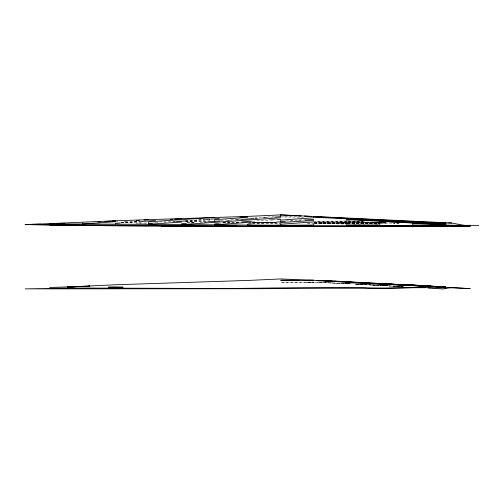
<?xml version="1.0" encoding="UTF-8"?>
<svg xmlns="http://www.w3.org/2000/svg" width="504" height="504" viewBox="0 0 504 504"><rect width="100%" height="100%" fill="white"/><g stroke="black" fill="none" stroke-linecap="round" stroke-linejoin="round"><path stroke-width="0.38" stroke-dasharray="2.52 1.89" d="M155.578 223.007L157.884 222.837M164.027 222.403L166.326 222.239M173.237 221.741L175.543 221.577M289.932 221.111L292.238 220.941M298.381 220.506L302.217 220.229M121.029 222.245L137.151 221.111M121.029 222.913L140.225 221.546M185.522 220.79L204.712 219.435M208.555 219.164L210.086 219.057M185.522 221.477L204.712 220.122M208.555 219.851L210.086 219.744M220.84 220.267L226.214 219.895M230.819 219.574L235.425 219.253M238.493 219.038L240.03 218.931M190.896 223.014L194.733 222.743M200.107 222.365L203.181 222.144M208.555 221.766L210.086 221.659M226.214 220.519L231.588 220.135M235.425 219.864L240.03 219.536M254.621 218.503L259.226 218.175M262.294 217.961L267.668 217.577M270.743 217.363L273.811 217.148M219.303 223.587L220.84 223.474M226.976 223.039L230.051 222.825M236.193 222.39L239.261 222.176M286.096 220.928L305.292 219.587M252.315 223.77L276.885 222.037M115.655 221.936L117.961 221.779M124.104 221.357L127.172 221.149M185.522 220.872L204.712 219.542M208.555 219.278L210.086 219.171M227.745 220.481L231.588 220.216M236.193 219.895L240.03 219.631M252.315 221.262L269.974 220.053M273.042 219.845L276.885 219.58M254.621 217.936L273.811 216.657M255.383 218.597L259.226 218.352M264.6 217.999L267.668 217.804M381.081 222.541L383.342 222.396M268.928 219.429L270.503 219.353M121.155 222.403L140.811 221.621M185.611 221.621L209.979 220.847M168.317 221.439L175.392 221.237M375.045 224.28L378.976 224.204M121.155 222.516L140.811 222.144M353.821 224.274L378.976 223.826M347.533 224.028L379.758 223.48M346.746 221.615L314.502 222.119M380.545 223.215L394.695 223.02M301.159 216.72L281.509 216.947L303.515 217.18M147.237 223.033L136.452 223.152L147.237 223.114M186.953 222.68L194.462 222.617M345.964 220.991L314.521 221.338L345.964 221.401M347.533 223.6L379.758 223.222M185.611 221.703L206.048 221.483M206.835 221.477L209.979 221.439M223.322 222.422L226.372 222.396M347.533 223.114L379.758 222.768M399.118 223.253L393.624 223.31L399.036 223.285M319.019 282.391L350.047 283.84L313.734 282.146L306.224 282.227L313.734 282.146L350.097 283.809M153.418 222.982L158.061 222.944M347.533 223.322L379.758 223.07M159.673 221.911L165.961 221.867M187.368 222.718L195.035 222.667M275.442 222.245L251.672 222.302L275.442 222.352M314.546 222.377L347.168 222.314M347.533 223.196L379.758 223.007M311.894 282.171L313.734 282.158L280.722 282.246L310.911 282.177M231.708 222.352L239.331 222.327M345.694 222.812L339.482 222.837L347.243 222.863M346.469 222.806L385.925 222.73M231.733 222.371L239.4 222.358M386.543 222.762L348.73 222.314M348.73 221.785L362.861 221.792L378.661 222.705L346.746 221.401M248.075 222.963L280.06 223.045M307.371 223.083L312.839 223.089M307.446 223.07L312.165 223.083M347.533 221.401L364.039 221.47M348.018 222.869L381.081 222.768L370.516 222.673M314.521 223.007L346.746 223.203M314.521 223.096L345.964 223.322M248.497 222.781L276.791 222.963M248.497 222.97L279.934 223.165M314.521 222.831L346.746 223.121M223.033 222.774L230.076 222.831M222.888 222.799L229.881 222.863M314.521 222.617L345.964 222.957M314.521 223.178L346.746 223.606M314.521 223.455L345.964 224.028M347.533 220.733L350.677 220.815M350.62 283.853L344.868 283.525L349.889 283.771M392.786 286.077L394.84 286.171M388.741 285.988L402.696 286.644M402.973 286.644L389.05 285.976M347.514 221.023L362.861 221.792M357.701 284.143L366.95 284.634M396.509 286.259L404.252 286.656L393.624 286.114L402.608 286.663M367.7 284.678L379.008 285.296M355.774 284.124L378.983 285.44M372.267 285.056L379.008 285.44L355.112 284.111L374.151 285.025M346.746 283.632L350.551 283.846M389.006 285.856L402.854 286.631M355.912 284.149L360.454 284.401M446.45 223.763L450.406 224.154M385.888 222.97L318.358 223.007L385.913 222.97"/><path stroke-width="0.76" d="M28.501 224.532L115.655 220.758L247.71 216.405L280.722 214.893L451.798 223.026L463.384 225.257L470.219 226.019L415.416 225.427L379.758 225.861L280.722 225.446L253.651 226.113L25.2 224.627M148.667 223.499L152.51 223.222M176.306 221.521L185.522 220.872M276.885 222.037L285.327 221.439M305.292 220.009L313.734 219.404M280.722 224.236L313.734 221.88M97.997 221.993L100.302 221.829M104.908 221.508L110.282 221.13M111.819 221.023L115.655 220.758M115.655 221.672L82.643 223.996L49.631 223.933L49.631 223.518L64.562 223.316M120.261 222.963L115.655 223.291L115.655 224.179M140.994 221.489L155.578 220.469M240.03 216.947L247.71 216.405M219.303 218.528L210.855 219.12M241.567 216.959L247.71 216.525M181.679 222.018L148.667 224.349L82.643 223.996L82.643 222.97M247.71 217.344L214.698 219.675L214.698 221.332M186.291 223.341L181.679 223.663L181.679 224.608L280.722 225.313L313.734 225.017L313.734 223.367M204.712 222.037L206.249 221.93M210.086 221.659L220.072 220.954M240.799 219.479L253.852 218.56M274.579 217.092L280.722 216.657L280.722 214.975M218.534 223.637L214.698 223.908L214.698 224.778L247.71 222.453M241.567 222.012L251.546 221.313M313.734 217.791L280.722 220.091L280.722 221.766M251.546 223.826L247.71 224.097L247.71 224.923M136.382 220.519L139.457 220.311M144.062 219.996L148.667 219.681M170.163 219.473L172.469 219.316M174.775 219.158L181.679 218.686M207.787 217.974L211.623 217.709M205.481 219.492L207.787 219.328M280.722 217.791L181.679 224.608L148.667 224.349L148.667 221.823L214.698 217.363M270.743 220.002L273.042 219.845M276.885 219.58L280.722 219.316M313.734 220.424L280.722 222.566L280.722 225.313L247.71 225.313M88.509 286.152L89.876 286.083L67.479 286.99L115.655 284.754L247.71 280.451L280.722 278.945L338.285 281.282L445.026 287.053L379.758 283.613M74.718 286.789L82.391 286.455L80.004 286.555M71.077 286.933L75.102 286.77M49.631 287.532L82.643 286.354M426.138 225.288L404.914 225.464M434.782 225.59L412.776 226.044L386.833 225.534M40.862 224.192L25.2 224.501L71.417 225.477L148.667 225.899M276.791 225.2L279.934 225.149M445.788 226.227L412.776 226.649L346.746 226.258L346.746 225.88M445.788 226.624L379.758 226.617L445.788 226.529M445.788 226.384L379.758 226.283M256.353 226.038L280.722 225.855L280.722 225.502M298.563 280.344L313.734 280.256L307.774 280.293M40.981 224.387L31.475 224.261M412.776 223.574L412.776 225.036L478.8 225.389M280.722 226.019L280.722 226.579L346.746 226.397M247.71 226.554L447.766 226.598L470.219 226.151L462.294 225.496M298.916 280.344L280.722 280.262L297.341 280.344M181.679 225.975L148.667 225.792L148.667 225.143M95.187 225.603L238.279 226.491M237.491 226.346L214.698 226M221.766 225.83L236.704 225.987M161.217 226.057L253.651 226.535M371.372 283.374L412.776 285.094L417.356 285.346L411.201 285.094L445.788 287.034L432.155 286.247M51.2 224.752L82.643 225.263M448.547 222.97L451.798 223.026M441.069 222.774L445.788 222.856L441.069 222.673M49.631 225.011L82.643 225.584L82.643 224.771M378.592 283.563L377.118 283.531L379.758 283.645M425.319 287.727C407.087 287.45 388.899 288.874 370.679 288.364L362.861 287.986L258.464 288.723L25.2 288.868L71.417 288.023L229.219 288.502L313.734 287.526L383.059 288.042L415.416 287.545L453.915 287.897L470.219 288.616L451.798 287.519L448.547 287.74L443.211 288.975L428.035 288.036M393.076 284.571L379.758 284.143L412.776 285.377L406.936 285.069M363.731 283.374L431.487 286.379M365.652 283.431L408.662 285.151L407.963 285.119M325.181 281.062L332.029 281.301L318.068 280.791M384.785 284.3L406.741 285.113M420.632 221.886L423.776 222.012M430.851 222.283L437.138 222.522M370.037 283.343L369.199 283.311L379.758 283.733M346.746 282.719L365.179 283.418M316.947 280.388L346.746 281.736M389.195 284.149L419.618 285.39M408.901 285.006L334.202 281.257L361.185 282.75M432.432 286.537L412.776 285.642L445.788 287.123L430.088 286.411L432.419 286.518M313.734 217.192L445.788 223.656M346.746 219.637L445.788 224.393M379.758 221.42L445.788 224.582M342.934 281.856L330.901 281.276L373.817 283.481M316.877 216.758L321.596 216.991M327.884 217.306L331.027 217.463M338.89 217.854L341.246 217.974M349.889 218.408L351.464 218.484M360.108 218.919L361.683 219.001M313.734 216.657L445.788 223.196M346.746 219.171L445.788 224.091M412.776 223.247L445.788 224.872M280.722 214.893L301.159 215.945M304.303 216.109L311.377 216.474M389.976 220.431L391.551 220.506M414.559 285.434L441.825 286.915M422.932 285.711L445.788 287.034M436.603 286.555L444.257 287.041L416.732 285.34M316.808 216.789L319.108 216.953M421.357 221.829L423.505 221.987M445.788 222.768L445.788 225.389M445.788 225.779L412.776 226.384L379.758 225.823M412.776 225.149L412.776 226.857M379.758 221.936L379.758 225.061L346.746 225.036L346.746 220.235M313.734 225.515L313.734 226.737M181.679 225.817L181.679 226.164M115.655 225.181L115.655 225.761M383.053 285.604L379.758 285.611L388.13 285.604L383.053 285.604M115.403 287.154L108.392 287.173L123.108 287.204L115.403 287.154M412.776 285.34L410.93 285.327L412.776 285.34M410.13 284.962L408.517 284.899L410.508 284.987L410.13 284.962M437.863 286.776L433.988 286.606L437.863 286.776"/></g></svg>
